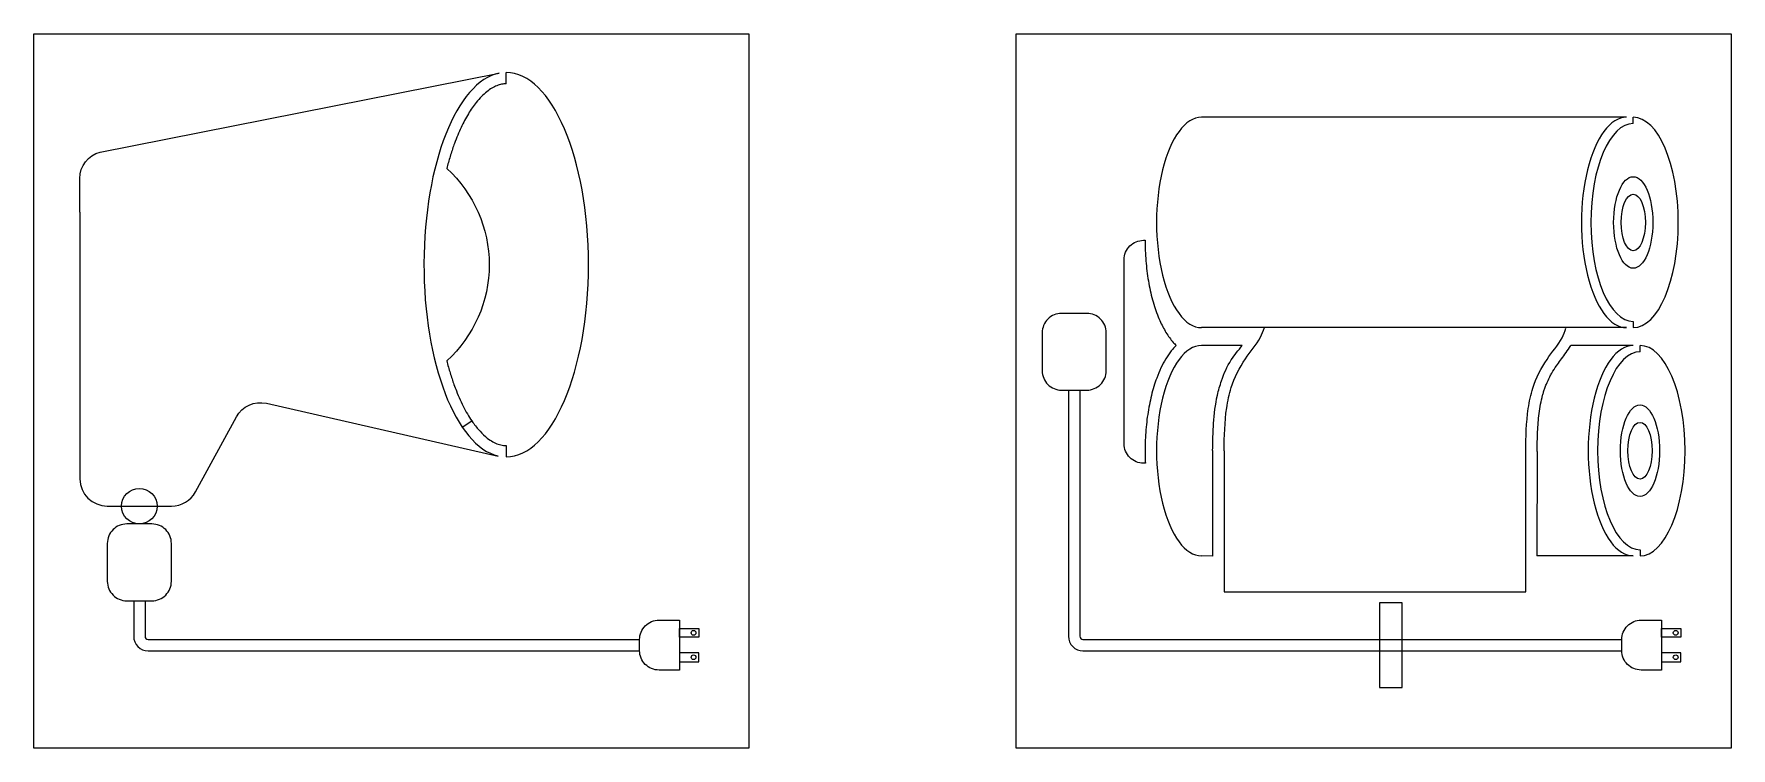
# Model space of a CAD drawing. Header units: millimetres. Extents: x 8720 to 21065, y 164 to 8435.
# Drawn here: x 8720 to 11882, y 164 to 1496 of the extents above; entities that cross this region are included whole.
import ezdxf

# ---------------------------------------------------------------- set-up
doc = ezdxf.new("R2010")
doc.units = ezdxf.units.MM
doc.layers.get('0').update_dxf_attribs({"color": 3})
doc.layers.add('1', color=6, linetype='Continuous')

msp = doc.modelspace()

# ---------------------------------------------------------------- linework, layer by layer
for points in [[(8719.8, 1495.6), (10051.9, 1495.6), (10051.9, 163.5), (8719.8, 163.5)], [(11226.6, 276.6), (11269.2, 276.6), (11269.2, 434.7), (11226.6, 434.7)], [(9922.5, 386.7), (9958.5, 386.7), (9958.5, 370.3), (9922.5, 370.3)], [(9922.5, 324.7), (9958.5, 324.7), (9958.5, 341), (9922.5, 341)]]:
    msp.add_lwpolyline(points, close=True)
for points in [[(9599.7, 1402.4), (9599.7, 1423.7)], [(9517.7, 762.2), (9535.4, 774.1)], [(9599.7, 727.9), (9599.7, 706.7)]]:
    msp.add_lwpolyline(points)
for points in [[(8805.1, 1163.1), (8805.1, 1225.8, -0.340589), (8843.1, 1275.1), (9586.8, 1422.4)], [(9488.9, 1244.5, -0.441442), (9488.9, 885.8)], [(8805.1, 1163.1), (8805.6, 665.7, 0.41397), (8856.5, 614.8), (8975.9, 614.8, 0.274563), (9020.7, 641.4), (9096.9, 781.3, -0.335461), (9153, 806.6), (9584.9, 708.3)], [(8905.6, 438.3), (8905.6, 372, 0.414214), (8932.5, 345), (9848.2, 345)], [(8926.9, 438.3), (8926.9, 372, 0.414214), (8932.5, 366.3), (9848.2, 366.3)]]:
    msp.add_lwpolyline(points, format="xyb")
for points in [[(8939.7, 581.5), (8892.7, 581.5, 0.414214), (8856.5, 545.4), (8856.5, 474.5, 0.414214), (8892.7, 438.3), (8939.7, 438.3, 0.414214), (8975.9, 474.5), (8975.9, 545.4, 0.414214)], [(9884.4, 402.2), (9922.5, 402.2), (9922.5, 309.1), (9884.4, 309.1, -0.414214), (9848.2, 345.3), (9848.2, 366.1, -0.414214)]]:
    msp.add_lwpolyline(points, format="xyb", close=True)
for centre in [(9948.7, 378.5), (9948.7, 332.9)]:
    msp.add_circle(centre, 4.42)
for start_param, end_param in [(3.141593, 6.283185), (6.367705, 9.327789)]:
    msp.add_ellipse((9599.7, 1065.2), major_axis=(0, 358.5), ratio=0.427627, start_param=start_param, end_param=end_param)
for points, knots in [([(9599.7, 1402.4), (9596.9, 1402.4), (9594, 1402.1), (9588.2, 1401), (9585.3, 1400.2), (9579.2, 1397.8), (9576.1, 1396.3), (9569.8, 1392.6), (9566.6, 1390.4), (9560.1, 1385.1), (9556.8, 1382.1), (9550.2, 1375.4), (9546.8, 1371.6), (9538.7, 1361.3), (9533.9, 1354.3), (9524.5, 1338.8), (9520, 1330.2), (9511.3, 1311.7), (9507.2, 1301.8), (9503, 1290.4), (9502.7, 1289.6), (9502.4, 1288.8), (9499.9, 1281.8), (9497.5, 1274.6), (9495.2, 1267.2), (9493, 1259.8), (9490.9, 1252.3), (9488.9, 1244.5)], [0, 0, 0, 0, 0.082508, 0.082508, 0.165017, 0.165017, 0.247525, 0.247525, 0.330034, 0.330034, 0.412542, 0.412542, 0.495051, 0.495051, 0.6174, 0.6174, 0.73975, 0.73975, 0.8621, 0.8621, 0.871441, 0.871441, 0.871441, 0.951094, 0.951094, 0.951094, 1.029169, 1.029169, 1.029169, 1.029169]), ([(9488.9, 885.8), (9490.9, 878), (9493, 870.5), (9495.2, 863.2), (9497.5, 855.7), (9499.9, 848.5), (9502.4, 841.6), (9503.8, 837.6), (9505.3, 833.7), (9511.4, 818.3), (9516.3, 807.5), (9526.6, 787.7), (9532, 778.8), (9541.9, 764.8), (9546.4, 759.2), (9555.4, 749.5), (9559.9, 745.3), (9567.8, 739.1), (9571.3, 736.8), (9578.2, 733), (9581.6, 731.5), (9588.1, 729.3), (9591.3, 728.6), (9596.2, 728), (9598, 727.9), (9599.7, 727.9)], [2.112425, 2.112425, 2.112425, 2.112425, 2.190498, 2.190498, 2.190498, 2.270152, 2.270152, 2.270152, 2.315586, 2.315586, 2.45559, 2.45559, 2.595595, 2.595595, 2.707526, 2.707526, 2.819458, 2.819458, 2.90979, 2.90979, 3.000123, 3.000123, 3.090456, 3.090456, 3.141555, 3.141555, 3.141555, 3.141555])]:
    msp.add_open_spline(points, degree=3, knots=knots)
at = {"layer": '1'}
for points in [[(10549.7, 1495.6), (11881.7, 1495.6), (11881.7, 163.5), (10549.7, 163.5)], [(11752.4, 386.7), (11788.4, 386.7), (11788.4, 370.3), (11752.4, 370.3)], [(11752.4, 324.7), (11788.4, 324.7), (11788.4, 341), (11752.4, 341)]]:
    msp.add_lwpolyline(points, close=True, dxfattribs=at)
for points in [[(11686.9, 1340.1), (10895.2, 1340.1)], [(11699.5, 1328.5), (11699.5, 1340.1)], [(11699.5, 959.3), (11699.5, 947.7)], [(11686.9, 947.7), (10895.2, 947.7)], [(10970.9, 914.4), (10895.2, 914.4)], [(11699.5, 914.4), (11583.1, 914.4)], [(11712.1, 902.8), (11712.1, 914.4)], [(10915.8, 718.6), (10915.8, 521.8)], [(11520.3, 716.9), (11520, 522)], [(10915.8, 521.8), (10895.2, 522)], [(11699.5, 522), (11520, 522)], [(11712.1, 533.6), (11712.1, 522)]]:
    msp.add_lwpolyline(points, dxfattribs=at)
for points in [[(10790.6, 694.9), (10787, 694.9, -0.414214), (10750.9, 731.1), (10750.9, 1074.5, -0.414214), (10787, 1110.6), (10790, 1110.6)], [(10647.3, 831.2), (10647.3, 372, 0.414214), (10674.3, 345), (11678.1, 345)], [(10668.6, 831.2), (10668.6, 372, 0.414214), (10674.3, 366.3), (11678.1, 366.3)]]:
    msp.add_lwpolyline(points, format="xyb", dxfattribs=at)
for points in [[(10681.4, 974.4), (10634.4, 974.4, 0.414214), (10598.3, 938.2), (10598.3, 867.3, 0.414214), (10634.4, 831.2), (10681.4, 831.2, 0.414214), (10717.6, 867.3), (10717.6, 938.2, 0.414214)], [(11714.2, 402.2), (11752.4, 402.2), (11752.4, 309.1), (11714.2, 309.1, -0.414214), (11678.1, 345.3), (11678.1, 366.1, -0.414214)]]:
    msp.add_lwpolyline(points, format="xyb", close=True, dxfattribs=at)
for centre, radius in [((8916.2, 614.8), 33.2), ((11778.6, 378.5), 4.42), ((11778.6, 332.9), 4.42)]:
    msp.add_circle(centre, radius, dxfattribs=at)
for centre, major_axis, start_param, end_param in [((10895.2, 1143.9), (0, 196.2), 0, 3.141593), ((11686.9, 1143.9), (0, 196.2), 0, 3.141593), ((11699.5, 1143.9), (0, 184.6), 0, 3.141577), ((11699.5, 1143.9), (0, 196.2), 3.141593, 6.283185), ((10895.2, 718.2), (0, 196.2), 0, 3.141593), ((11699.5, 718.2), (0, 196.2), 0, 3.141593), ((11712.1, 718.2), (0, 184.6), 0, 3.141577), ((11712.1, 718.2), (0, 196.2), 3.141593, 6.283185)]:
    msp.add_ellipse(centre, major_axis=major_axis, ratio=0.427627, start_param=start_param, end_param=end_param, dxfattribs=at)
for centre, major_axis in [((11699.5, 1143.9), (0, 85.4)), ((11699.5, 1143.9), (0, 52.9)), ((11712.1, 718.2), (0, 85.4)), ((11712.1, 718.2), (0, 52.9))]:
    msp.add_ellipse(centre, major_axis=major_axis, ratio=0.427627, dxfattribs=at)
for points, knots in [([(10790, 1110.6), (10790, 1107.5), (10790, 1104.4), (10790.3, 1088.4), (10791.1, 1075.5), (10793.7, 1050.2), (10795.5, 1037.8), (10800.1, 1013.9), (10802.9, 1002.4), (10809.5, 980.6), (10813.2, 970.4), (10821, 953), (10824.8, 945.6), (10833.1, 932), (10837.6, 925.8), (10844.2, 918.2), (10846.1, 916.3), (10847.9, 914.4)], [1.570796, 1.570796, 1.570796, 1.570796, 1.616222, 1.616222, 1.805617, 1.805617, 1.995012, 1.995012, 2.184408, 2.184408, 2.373803, 2.373803, 2.531066, 2.531066, 2.68833, 2.68833, 2.745414, 2.745414, 2.745414, 2.745414]), ([(10937.1, 718.2), (10937.6, 744.9), (10938.4, 784.6), (10950.8, 843.2), (10972.8, 887.7), (11001.9, 920.8), (11010.3, 941.5), (11012.2, 947.7)], [0, 0, 0, 0, 79.987175, 118.895519, 178.497886, 227.507346, 247.514943, 247.514943, 247.514943, 247.514943]), ([(11499.1, 717.3), (11499.6, 744), (11500.3, 783.7), (11512.7, 842.3), (11534.8, 886.8), (11563.9, 919.9), (11572.3, 940.6), (11574.2, 946.8)], [0, 0, 0, 0, 79.987175, 118.895519, 178.497886, 227.507346, 247.514943, 247.514943, 247.514943, 247.514943]), ([(10847.9, 914.4), (10844.7, 911.3), (10841.7, 907.9), (10835.2, 899.7), (10831.8, 894.7), (10825.4, 884.2), (10822.4, 878.5), (10816.8, 866.6), (10814.1, 860.3), (10807.9, 843.6), (10804.6, 832.7), (10799, 809.8), (10796.7, 797.8), (10793, 773.2), (10791.7, 760.5), (10790.1, 734.8), (10789.8, 721.8), (10790.2, 704.2), (10790.3, 699.5), (10790.6, 694.9)], [0.396178, 0.396178, 0.396178, 0.396178, 0.493407, 0.493407, 0.615151, 0.615151, 0.736896, 0.736896, 0.85864, 0.85864, 1.048035, 1.048035, 1.237431, 1.237431, 1.426826, 1.426826, 1.616222, 1.616222, 1.68451, 1.68451, 1.68451, 1.68451]), ([(10915.8, 718.6), (10916, 726.4), (10916.3, 743.2), (10917.8, 777.6), (10921.9, 813.7), (10933.3, 853.5), (10947.1, 886.1), (10964.1, 905.4), (10970.9, 914.4)], [0, 0, 0, 0, 23.416859, 50.278148, 103.549139, 131.654751, 174.425973, 208.259166, 208.259166, 208.259166, 208.259166]), ([(11520.3, 716.9), (11520.4, 723.2), (11520.6, 729.4), (11521, 747.5), (11521.5, 759.2), (11522.9, 776.3), (11523.4, 781.9), (11524.9, 793.2), (11525.8, 799.1), (11527.9, 810.5), (11529.2, 816.2), (11531.3, 823.7), (11531.9, 825.8), (11533.3, 830.3), (11534.1, 832.7), (11535.8, 837.4), (11536.7, 839.8), (11539.6, 846.8), (11541.7, 851.4), (11545.3, 858.3), (11546.5, 860.6), (11550.5, 867.5), (11553.3, 872.1), (11558.7, 879.9), (11561.3, 883.4), (11566.7, 890.6), (11569.5, 894.3), (11575.2, 902.1), (11578.1, 906.2), (11581.6, 911.8), (11582.3, 913.1), (11583.1, 914.4)], [0, 0, 0, 0, 18.78915, 18.78915, 55.128986, 55.128986, 72.779524, 72.779524, 91.754675, 91.754675, 110.729826, 110.729826, 117.998154, 117.998154, 126.475109, 126.475109, 134.952065, 134.952065, 151.905977, 151.905977, 160.784517, 160.784517, 178.541598, 178.541598, 192.103438, 192.103438, 205.665278, 205.665278, 219.227118, 219.227118, 223.128054, 223.128054, 223.128054, 223.128054]), ([(10937.1, 455), (11124.4, 455), (11311.7, 455), (11499.1, 455), (11499.1, 542.7), (11499.1, 630.5), (11499.1, 718.2)], [292.063597, 292.063597, 292.063597, 292.063597, 293.063597, 293.063597, 293.063597, 294.063597, 294.063597, 294.063597, 294.063597])]:
    msp.add_open_spline(points, degree=3, knots=knots, dxfattribs=at)
msp.add_spline([(10937.1, 718.2), (10937.1, 455)], degree=3, dxfattribs=at)

doc.saveas('drawing.dxf')
